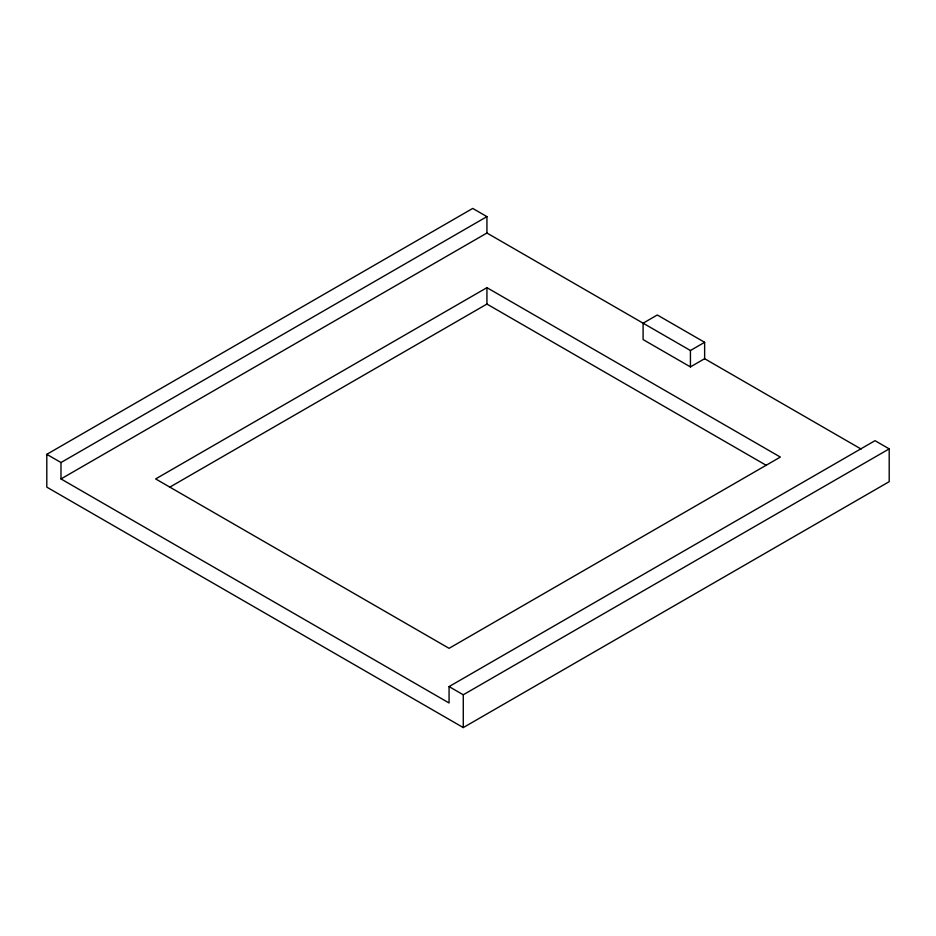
<?xml version="1.0" encoding="UTF-8"?>
<svg xmlns="http://www.w3.org/2000/svg" width="936" height="936" viewBox="0 0 936 936"><rect width="100%" height="100%" fill="white"/><g stroke="black" fill="none" stroke-linecap="round" stroke-linejoin="round"><path stroke-width="1.4" d="M60.992 478.928L449.069 702.983L449.069 686.591L875.008 440.68L889.2 448.87L889.2 481.666L463.273 727.576L46.8 487.13L46.8 454.334L472.727 208.424L486.931 216.625L486.931 233.017L60.992 478.928L60.992 462.536L486.931 216.625M486.931 287.668L155.645 478.928L449.069 648.332L780.355 457.072L486.931 287.668L486.931 304.06L169.556 487.293M486.931 233.017L690.429 350.509L704.632 342.307L704.632 358.71L861.12 449.058M704.632 342.307L657.306 314.987L643.102 323.189L643.102 339.581L690.429 366.9L704.632 358.71M449.069 686.591L463.273 694.781L889.2 448.87M486.931 304.06L766.444 465.438M46.8 454.334L60.992 462.536M690.429 350.509L690.429 366.9M463.273 694.781L463.273 727.576"/></g></svg>
